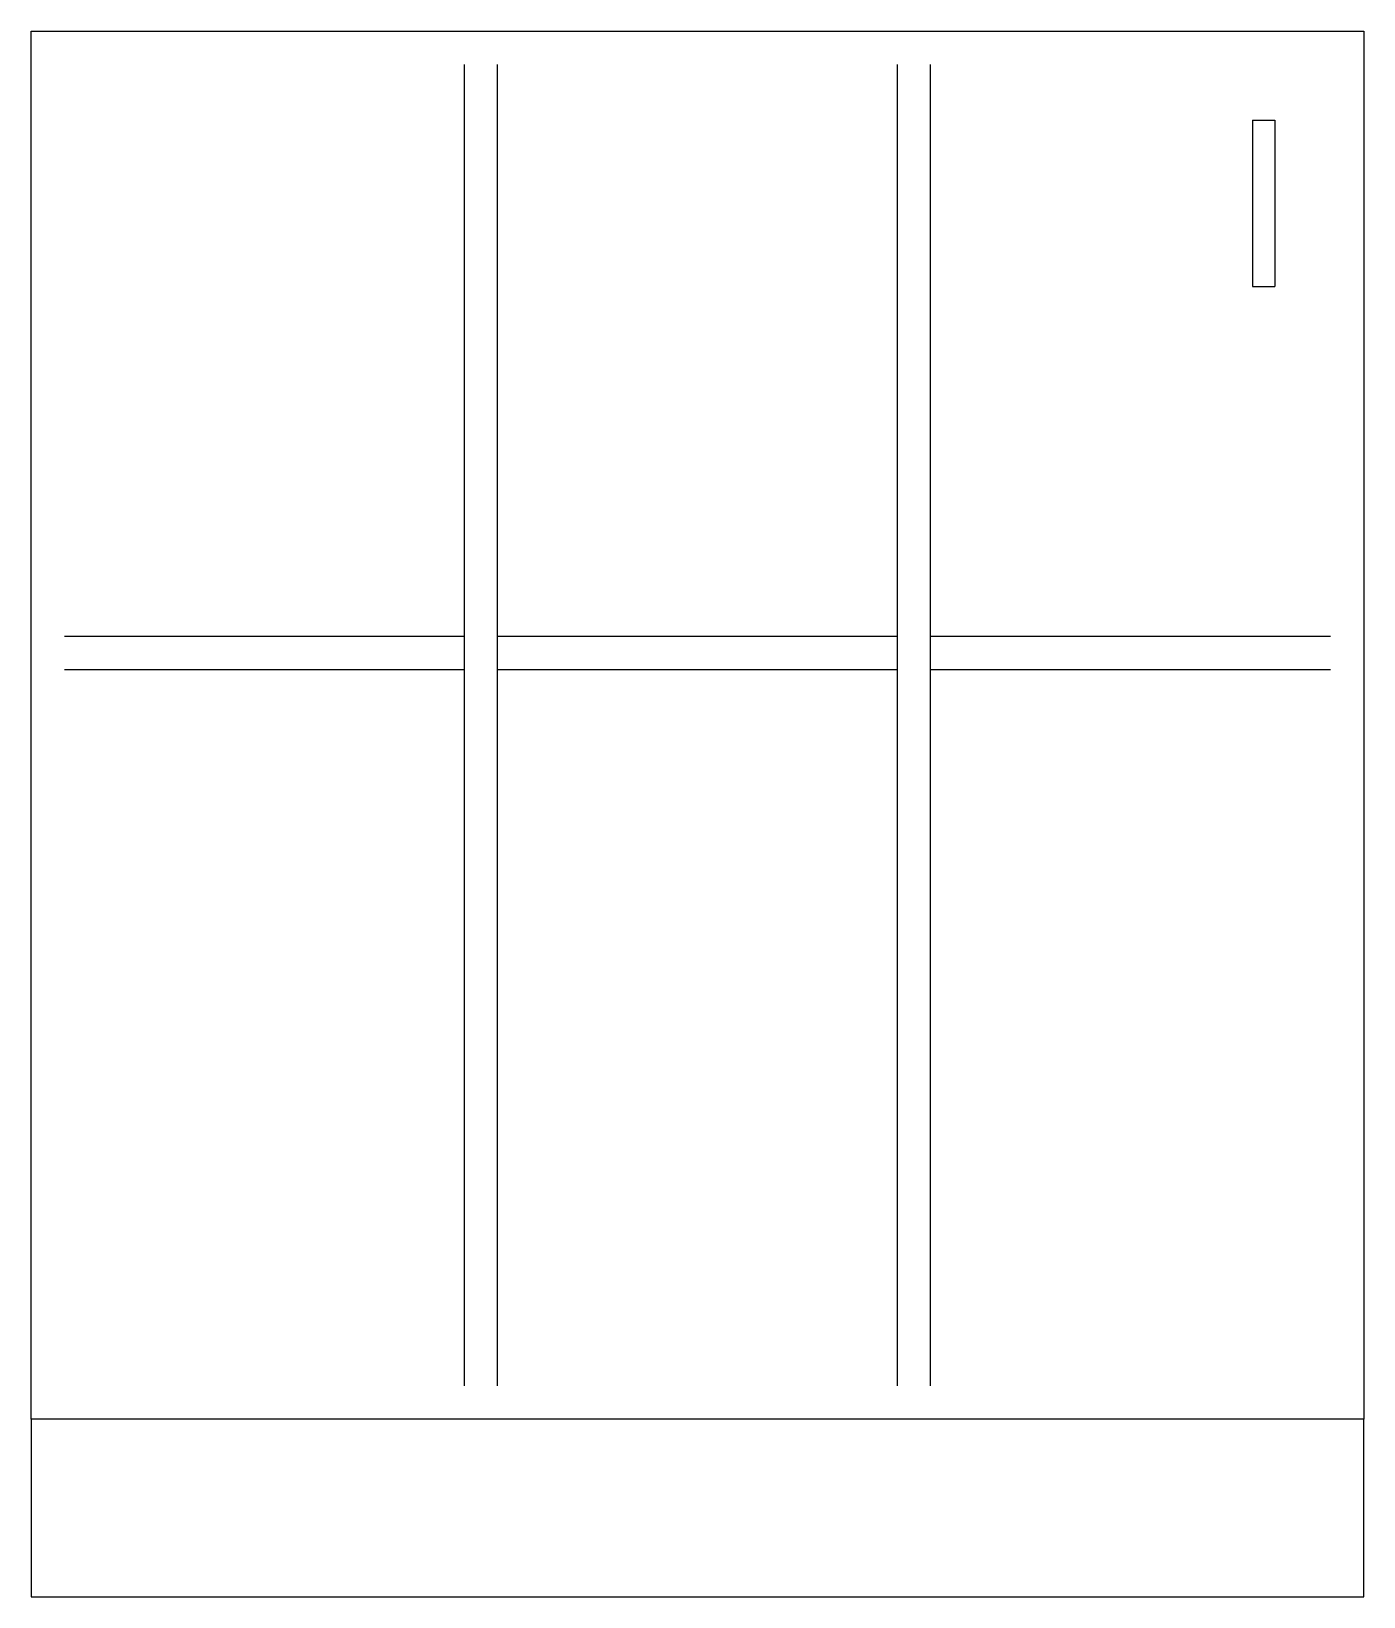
# Model space of a CAD drawing. Extents: x 0 to 30, y 0 to 35.2.
import ezdxf

# ---------------------------------------------------------------- set-up
doc = ezdxf.new("R2010")
doc.units = 0
doc.header["$LTSCALE"] = 3
doc.linetypes.add('HIDDEN', pattern=[0])
doc.layers.get('0').update_dxf_attribs({"linetype": 'CONTINUOUS'})
doc.layers.add('HID', color=7, linetype='HIDDEN')

msp = doc.modelspace()

# ---------------------------------------------------------------- linework, layer by layer
at = {"color": 0}
for p, q in [((0, 4), (0, 35.25)), ((0, 35.25), (30, 35.25)), ((30, 35.25), (30, 4)), ((27.5, 33.25), (27.5, 29.5)), ((27.5, 33.25), (28, 33.25)), ((28, 33.25), (28, 29.5)), ((27.5, 29.5), (28, 29.5)), ((30, 4), (0, 4)), ((0, 4), (0, 0)), ((30, 0), (30, 4)), ((0, 0), (30, 0))]:
    msp.add_line(p, q, dxfattribs=at)
at = {"layer": 'HID', "color": 0}
for p, q in [((9.75, 4.75), (9.75, 34.5)), ((10.5, 4.75), (10.5, 34.5)), ((19.5, 4.75), (19.5, 34.5)), ((20.25, 4.75), (20.25, 34.5)), ((9.75, 21.625), (0.75, 21.625)), ((19.5, 21.625), (10.5, 21.625)), ((29.25, 21.625), (20.25, 21.625)), ((9.75, 20.875), (0.75, 20.875)), ((19.5, 20.875), (10.5, 20.875)), ((29.25, 20.875), (20.25, 20.875))]:
    msp.add_line(p, q, dxfattribs=at)

doc.saveas('drawing.dxf')
